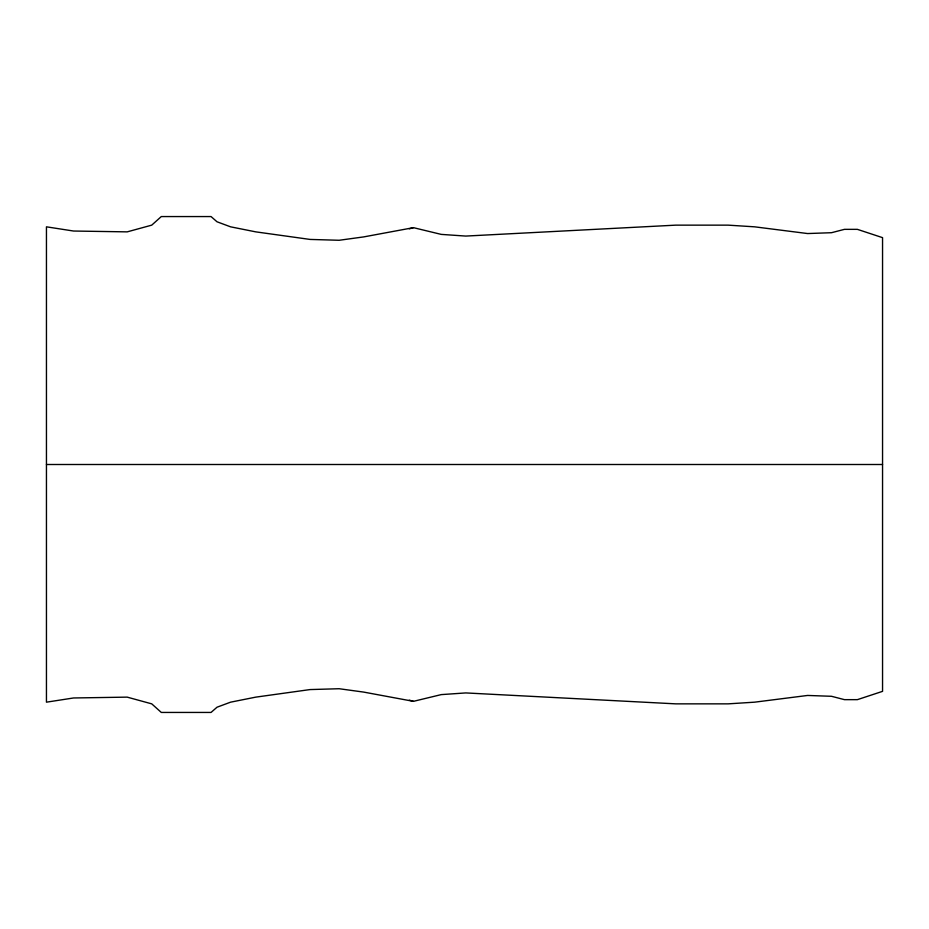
<?xml version="1.0" encoding="UTF-8"?>
<svg xmlns="http://www.w3.org/2000/svg" width="929" height="929" viewBox="0 0 929 929"><rect width="100%" height="100%" fill="white"/><g stroke="black" fill="none" stroke-linecap="round" stroke-linejoin="round"><path stroke-width="1.39" d="M409.306 228.848L413.451 227.663L441.24 234.387L465.789 236.071L675.801 225.143L728.139 225.143L754.638 226.827L807.626 233.551L831.536 232.703L844.461 229.347L857.386 229.347L882.55 237.65L882.55 691.35L857.386 699.653L844.461 699.653L831.536 696.297L807.626 695.449L754.638 702.173L728.139 703.857L675.801 703.857L465.789 692.929L441.24 694.613L413.451 701.337L363.692 692.093L339.143 688.726L310.065 689.573L255.777 697.133L230.578 702.173L217.014 707.213L211.046 712.438L161.298 712.438L151.741 703.857L127.192 697.133L73.554 697.969L46.45 702.173L46.45 226.827L73.554 231.031L127.192 231.867L151.741 225.143L161.298 216.562L211.046 216.562L217.014 221.787L230.578 226.827L255.777 231.867L310.065 239.427L339.143 240.274L363.692 236.907L413.451 227.663M46.45 464.5L882.55 464.5M409.306 700.152L413.451 701.337"/></g></svg>
